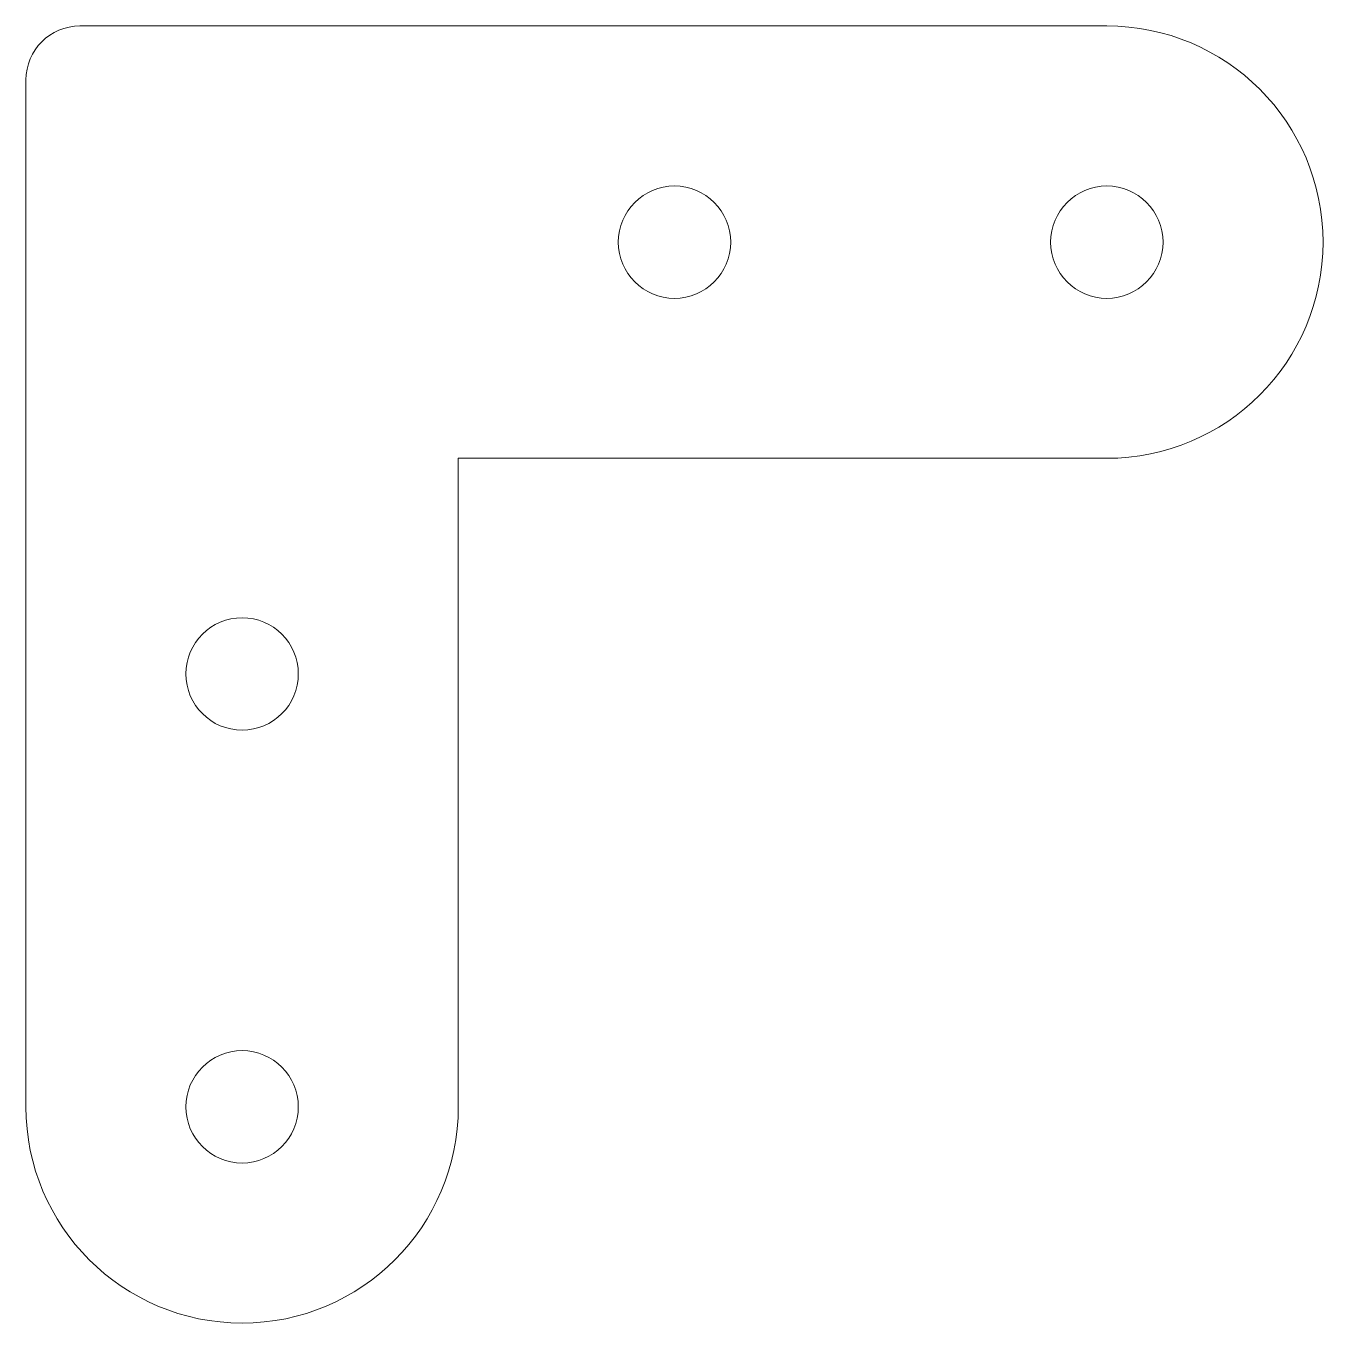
# Model space of a CAD drawing. Header units: millimetres. Extents: x 125.1 to 185.1, y 127 to 187.
import ezdxf

# ---------------------------------------------------------------- set-up
doc = ezdxf.new("R2010")
doc.units = ezdxf.units.MM
doc.layers.add('VISIBLE', color=7, linetype='Continuous', lineweight=0)

msp = doc.modelspace()

# ---------------------------------------------------------------- linework, layer by layer
at = {"layer": 'VISIBLE'}
for p, q in [((127.648, 187.037), (175.148, 187.037)), ((125.148, 137.037), (125.148, 184.537)), ((175.148, 167.037), (145.148, 167.037)), ((145.148, 167.037), (145.148, 137.037))]:
    msp.add_line(p, q, dxfattribs=at)
for centre in [(155.148, 177.037), (175.148, 177.037), (135.148, 157.064), (135.148, 137.037)]:
    msp.add_circle(centre, 2.6, dxfattribs=at)
for centre, radius, start, end in [((127.648, 184.537), 2.5, 90, 180), ((175.148, 177.037), 10, 270, 90), ((135.148, 137.037), 10, 180, 0)]:
    msp.add_arc(centre, radius, start, end, dxfattribs=at)

doc.saveas('drawing.dxf')
